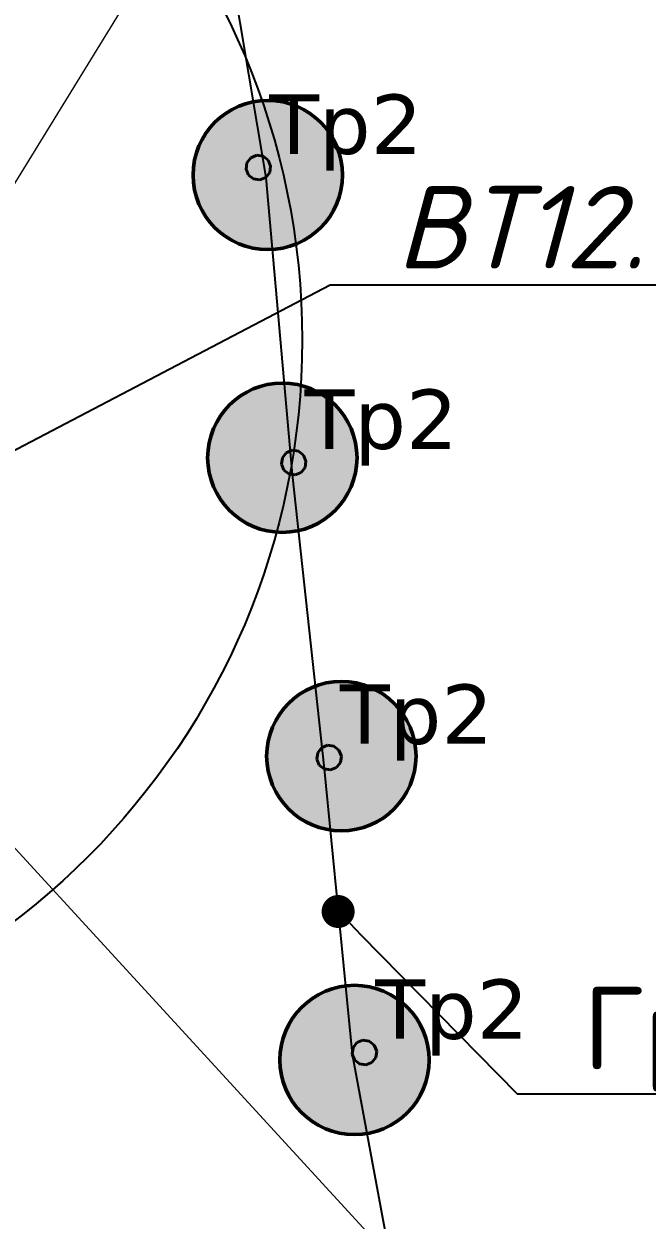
# Model space of a CAD drawing. Header units: millimetres. Extents: x -243740 to 150609, y -473655 to -165121.
# Drawn here: x 8384 to 10272, y -342736 to -339110 of the extents above; entities that cross this region are included whole.
import ezdxf
from ezdxf import colors
from ezdxf.entities.mleader import LeaderData, LeaderLine
from ezdxf.math import Vec2, Vec3

# ---------------------------------------------------------------- set-up
doc = ezdxf.new("R2010")
doc.units = ezdxf.units.MM
doc.layers.add('_Гр.ЩД-1C.10.4.I8.5', color=6, linetype='Continuous')
doc.layers.add('_освещение_dali', color=3, linetype='Continuous', lineweight=50)
doc.layers.add('DLX_LUM 21', color=5, linetype='Continuous', lineweight=40)
doc.styles.add('ISOCPEUR', font='isocpeur.ttf')
doc.styles.add('TableTextStyle', font='')
doc.styles.add('Шрифт - 200', font='', dxfattribs={"height": 200})
doc.styles.get('TableTextStyle').set_extended_font_data('VERDANA.TTF')
doc.styles.get('Шрифт - 200').set_extended_font_data('GOST Common', italic=True)
doc.linetypes.add('Truba', pattern='A,3e-05,[4,MSH_7,S=1,R=0,X=0,Y=0],-3.022072', length=3.022102)

# ---------------------------------------------------------------- blocks, each defined once
blk = doc.blocks.new('_Dot')
at = {"color": 0, "linetype": 'ByBlock', "lineweight": -2}
blk.add_line((-0.5, 0), (-1, 0), dxfattribs=at)
at = {"color": 0, "linetype": 'ByBlock', "const_width": 0.5}
blk.add_lwpolyline([(-0.25, 0, 1), (0.25, 0, 1)], format="xyb", close=True, dxfattribs=at)
blk = doc.blocks.new('A$Caabd1818')
at = {"layer": 'DLX_LUM 21'}
for points in [[(5087.1, 57972.2, 0), (5089.9, 57991.4, 0)], [(5089.9, 57991.4, 0), (5087.1, 57972.2, 0)], [(5089.9, 57991.4, 0), (5087.1, 57972.2, 0)], [(5087.1, 57972.2, 0), (5089.9, 57991.4, 0)], [(5089.9, 57991.4, 0), (5101.9, 58006.6, 0)], [(5101.9, 58006.6, 0), (5089.9, 57991.4, 0)], [(5101.9, 58006.6, 0), (5089.9, 57991.4, 0)], [(5089.9, 57991.4, 0), (5101.9, 58006.6, 0)], [(5089.9, 57991.4, 0), (5089.9, 57991.4, 0)], [(5089.9, 57991.4, 0), (5089.9, 57991.4, 0)], [(5101.9, 58006.6, 0), (5119.9, 58013.9, 0)], [(5119.9, 58013.9, 0), (5101.9, 58006.6, 0)], [(5119.9, 58013.9, 0), (5101.9, 58006.6, 0)], [(5101.9, 58006.6, 0), (5119.9, 58013.9, 0)], [(5101.9, 58006.6, 0), (5101.9, 58006.6, 0)], [(5101.9, 58006.6, 0), (5101.9, 58006.6, 0)], [(5119.9, 58013.9, 0), (5119.9, 58013.9, 0)], [(5119.9, 58013.9, 0), (5139.1, 58011.1, 0)], [(5139.1, 58011.1, 0), (5119.9, 58013.9, 0)], [(5119.9, 58013.9, 0), (5119.9, 58013.9, 0)], [(5139.1, 58011.1, 0), (5119.9, 58013.9, 0)], [(5119.9, 58013.9, 0), (5139.1, 58011.1, 0)], [(5139.1, 58011.1, 0), (5139.1, 58011.1, 0)], [(5139.1, 58011.1, 0), (5154.4, 57999.1, 0)], [(5154.4, 57999.1, 0), (5139.1, 58011.1, 0)], [(5139.1, 58011.1, 0), (5139.1, 58011.1, 0)], [(5154.4, 57999.1, 0), (5139.1, 58011.1, 0)], [(5139.1, 58011.1, 0), (5154.4, 57999.1, 0)], [(5154.4, 57999.1, 0), (5154.4, 57999.1, 0)], [(5154.4, 57999.1, 0), (5161.6, 57981.1, 0)], [(5161.6, 57981.1, 0), (5154.4, 57999.1, 0)], [(5154.4, 57999.1, 0), (5154.4, 57999.1, 0)], [(5161.6, 57981.1, 0), (5154.4, 57999.1, 0)], [(5154.4, 57999.1, 0), (5161.6, 57981.1, 0)], [(5161.6, 57981.1, 0), (5158.8, 57961.9, 0)], [(5158.8, 57961.9, 0), (5161.6, 57981.1, 0)], [(5158.8, 57961.9, 0), (5161.6, 57981.1, 0)], [(5161.6, 57981.1, 0), (5158.8, 57961.9, 0)], [(5161.6, 57981.1, 0), (5161.6, 57981.1, 0)], [(5161.6, 57981.1, 0), (5161.6, 57981.1, 0)], [(5094.3, 57954.1, 0), (5087.1, 57972.2, 0)], [(5087.1, 57972.2, 0), (5087.1, 57972.2, 0)], [(5087.1, 57972.2, 0), (5094.3, 57954.1, 0)], [(5087.1, 57972.2, 0), (5087.1, 57972.2, 0)], [(5087.1, 57972.2, 0), (5094.3, 57954.1, 0)], [(5094.3, 57954.1, 0), (5087.1, 57972.2, 0)], [(5109.6, 57942.1, 0), (5094.3, 57954.1, 0)], [(5094.3, 57954.1, 0), (5094.3, 57954.1, 0)], [(5094.3, 57954.1, 0), (5109.6, 57942.1, 0)], [(5094.3, 57954.1, 0), (5094.3, 57954.1, 0)], [(5094.3, 57954.1, 0), (5109.6, 57942.1, 0)], [(5109.6, 57942.1, 0), (5094.3, 57954.1, 0)], [(5146.8, 57946.6, 0), (5128.8, 57939.4, 0)], [(5128.8, 57939.4, 0), (5146.8, 57946.6, 0)], [(5128.8, 57939.4, 0), (5146.8, 57946.6, 0)], [(5146.8, 57946.6, 0), (5128.8, 57939.4, 0)], [(5158.8, 57961.9, 0), (5146.8, 57946.6, 0)], [(5146.8, 57946.6, 0), (5158.8, 57961.9, 0)], [(5146.8, 57946.6, 0), (5158.8, 57961.9, 0)], [(5158.8, 57961.9, 0), (5146.8, 57946.6, 0)], [(5146.8, 57946.6, 0), (5146.8, 57946.6, 0)], [(5146.8, 57946.6, 0), (5146.8, 57946.6, 0)], [(5158.8, 57961.9, 0), (5158.8, 57961.9, 0)], [(5158.8, 57961.9, 0), (5158.8, 57961.9, 0)], [(5128.8, 57939.4, 0), (5109.6, 57942.1, 0)], [(5109.6, 57942.1, 0), (5109.6, 57942.1, 0)], [(5109.6, 57942.1, 0), (5128.8, 57939.4, 0)], [(5109.6, 57942.1, 0), (5109.6, 57942.1, 0)], [(5109.6, 57942.1, 0), (5128.8, 57939.4, 0)], [(5128.8, 57939.4, 0), (5109.6, 57942.1, 0)], [(5128.8, 57939.4, 0), (5128.8, 57939.4, 0)], [(5128.8, 57939.4, 0), (5128.8, 57939.4, 0)], [(5197, 57097.2, 0), (5209, 57112.4, 0)], [(5209, 57112.4, 0), (5197, 57097.2, 0)], [(5209, 57112.4, 0), (5197, 57097.2, 0)], [(5197, 57097.2, 0), (5209, 57112.4, 0)], [(5209, 57112.4, 0), (5227, 57119.6, 0)], [(5227, 57119.6, 0), (5209, 57112.4, 0)], [(5227, 57119.6, 0), (5209, 57112.4, 0)], [(5209, 57112.4, 0), (5227, 57119.6, 0)], [(5209, 57112.4, 0), (5209, 57112.4, 0)], [(5209, 57112.4, 0), (5209, 57112.4, 0)], [(5227, 57119.6, 0), (5227, 57119.6, 0)], [(5227, 57119.6, 0), (5246.2, 57116.9, 0)], [(5246.2, 57116.9, 0), (5227, 57119.6, 0)], [(5227, 57119.6, 0), (5227, 57119.6, 0)], [(5246.2, 57116.9, 0), (5227, 57119.6, 0)], [(5227, 57119.6, 0), (5246.2, 57116.9, 0)], [(5246.2, 57116.9, 0), (5246.2, 57116.9, 0)], [(5246.2, 57116.9, 0), (5261.4, 57104.9, 0)], [(5261.4, 57104.9, 0), (5246.2, 57116.9, 0)], [(5246.2, 57116.9, 0), (5246.2, 57116.9, 0)], [(5261.4, 57104.9, 0), (5246.2, 57116.9, 0)], [(5246.2, 57116.9, 0), (5261.4, 57104.9, 0)], [(5194.2, 57077.9, 0), (5197, 57097.2, 0)], [(5197, 57097.2, 0), (5194.2, 57077.9, 0)], [(5197, 57097.2, 0), (5194.2, 57077.9, 0)], [(5194.2, 57077.9, 0), (5197, 57097.2, 0)], [(5201.4, 57059.9, 0), (5194.2, 57077.9, 0)], [(5194.2, 57077.9, 0), (5194.2, 57077.9, 0)], [(5194.2, 57077.9, 0), (5201.4, 57059.9, 0)], [(5194.2, 57077.9, 0), (5194.2, 57077.9, 0)], [(5194.2, 57077.9, 0), (5201.4, 57059.9, 0)], [(5201.4, 57059.9, 0), (5194.2, 57077.9, 0)], [(5197, 57097.2, 0), (5197, 57097.2, 0)], [(5197, 57097.2, 0), (5197, 57097.2, 0)], [(5261.4, 57104.9, 0), (5261.4, 57104.9, 0)], [(5261.4, 57104.9, 0), (5268.7, 57086.9, 0)], [(5268.7, 57086.9, 0), (5261.4, 57104.9, 0)], [(5261.4, 57104.9, 0), (5261.4, 57104.9, 0)], [(5268.7, 57086.9, 0), (5261.4, 57104.9, 0)], [(5261.4, 57104.9, 0), (5268.7, 57086.9, 0)], [(5268.7, 57086.9, 0), (5265.9, 57067.6, 0)], [(5265.9, 57067.6, 0), (5268.7, 57086.9, 0)], [(5265.9, 57067.6, 0), (5268.7, 57086.9, 0)], [(5268.7, 57086.9, 0), (5265.9, 57067.6, 0)], [(5268.7, 57086.9, 0), (5268.7, 57086.9, 0)], [(5268.7, 57086.9, 0), (5268.7, 57086.9, 0)], [(5216.7, 57047.9, 0), (5201.4, 57059.9, 0)], [(5201.4, 57059.9, 0), (5201.4, 57059.9, 0)], [(5201.4, 57059.9, 0), (5216.7, 57047.9, 0)], [(5201.4, 57059.9, 0), (5201.4, 57059.9, 0)], [(5201.4, 57059.9, 0), (5216.7, 57047.9, 0)], [(5216.7, 57047.9, 0), (5201.4, 57059.9, 0)], [(5235.9, 57045.2, 0), (5216.7, 57047.9, 0)], [(5216.7, 57047.9, 0), (5216.7, 57047.9, 0)], [(5216.7, 57047.9, 0), (5235.9, 57045.2, 0)], [(5216.7, 57047.9, 0), (5216.7, 57047.9, 0)], [(5216.7, 57047.9, 0), (5235.9, 57045.2, 0)], [(5235.9, 57045.2, 0), (5216.7, 57047.9, 0)], [(5253.9, 57052.4, 0), (5235.9, 57045.2, 0)], [(5235.9, 57045.2, 0), (5253.9, 57052.4, 0)], [(5235.9, 57045.2, 0), (5253.9, 57052.4, 0)], [(5253.9, 57052.4, 0), (5235.9, 57045.2, 0)], [(5235.9, 57045.2, 0), (5235.9, 57045.2, 0)], [(5235.9, 57045.2, 0), (5235.9, 57045.2, 0)], [(5265.9, 57067.6, 0), (5253.9, 57052.4, 0)], [(5253.9, 57052.4, 0), (5265.9, 57067.6, 0)], [(5253.9, 57052.4, 0), (5265.9, 57067.6, 0)], [(5265.9, 57067.6, 0), (5253.9, 57052.4, 0)], [(5253.9, 57052.4, 0), (5253.9, 57052.4, 0)], [(5253.9, 57052.4, 0), (5253.9, 57052.4, 0)], [(5265.9, 57067.6, 0), (5265.9, 57067.6, 0)], [(5265.9, 57067.6, 0), (5265.9, 57067.6, 0)], [(5301.3, 56183.7, 0), (5304.1, 56202.9, 0)], [(5304.1, 56202.9, 0), (5301.3, 56183.7, 0)], [(5304.1, 56202.9, 0), (5301.3, 56183.7, 0)], [(5301.3, 56183.7, 0), (5304.1, 56202.9, 0)], [(5304.1, 56202.9, 0), (5316.1, 56218.2, 0)], [(5316.1, 56218.2, 0), (5304.1, 56202.9, 0)], [(5316.1, 56218.2, 0), (5304.1, 56202.9, 0)], [(5304.1, 56202.9, 0), (5316.1, 56218.2, 0)], [(5304.1, 56202.9, 0), (5304.1, 56202.9, 0)], [(5304.1, 56202.9, 0), (5304.1, 56202.9, 0)], [(5316.1, 56218.2, 0), (5334.1, 56225.4, 0)], [(5334.1, 56225.4, 0), (5316.1, 56218.2, 0)], [(5334.1, 56225.4, 0), (5316.1, 56218.2, 0)], [(5316.1, 56218.2, 0), (5334.1, 56225.4, 0)], [(5316.1, 56218.2, 0), (5316.1, 56218.2, 0)], [(5316.1, 56218.2, 0), (5316.1, 56218.2, 0)], [(5334.1, 56225.4, 0), (5334.1, 56225.4, 0)], [(5334.1, 56225.4, 0), (5353.3, 56222.6, 0)], [(5353.3, 56222.6, 0), (5334.1, 56225.4, 0)], [(5334.1, 56225.4, 0), (5334.1, 56225.4, 0)], [(5353.3, 56222.6, 0), (5334.1, 56225.4, 0)], [(5334.1, 56225.4, 0), (5353.3, 56222.6, 0)], [(5353.3, 56222.6, 0), (5353.3, 56222.6, 0)], [(5353.3, 56222.6, 0), (5368.5, 56210.6, 0)], [(5368.5, 56210.6, 0), (5353.3, 56222.6, 0)], [(5353.3, 56222.6, 0), (5353.3, 56222.6, 0)], [(5368.5, 56210.6, 0), (5353.3, 56222.6, 0)], [(5353.3, 56222.6, 0), (5368.5, 56210.6, 0)], [(5368.5, 56210.6, 0), (5368.5, 56210.6, 0)], [(5368.5, 56210.6, 0), (5375.8, 56192.6, 0)], [(5375.8, 56192.6, 0), (5368.5, 56210.6, 0)], [(5368.5, 56210.6, 0), (5368.5, 56210.6, 0)], [(5375.8, 56192.6, 0), (5368.5, 56210.6, 0)], [(5368.5, 56210.6, 0), (5375.8, 56192.6, 0)], [(5308.5, 56165.7, 0), (5301.3, 56183.7, 0)], [(5301.3, 56183.7, 0), (5301.3, 56183.7, 0)], [(5301.3, 56183.7, 0), (5308.5, 56165.7, 0)], [(5301.3, 56183.7, 0), (5301.3, 56183.7, 0)], [(5301.3, 56183.7, 0), (5308.5, 56165.7, 0)], [(5308.5, 56165.7, 0), (5301.3, 56183.7, 0)], [(5373, 56173.4, 0), (5361, 56158.2, 0)], [(5361, 56158.2, 0), (5373, 56173.4, 0)], [(5361, 56158.2, 0), (5373, 56173.4, 0)], [(5373, 56173.4, 0), (5361, 56158.2, 0)], [(5375.8, 56192.6, 0), (5373, 56173.4, 0)], [(5373, 56173.4, 0), (5375.8, 56192.6, 0)], [(5373, 56173.4, 0), (5375.8, 56192.6, 0)], [(5375.8, 56192.6, 0), (5373, 56173.4, 0)], [(5373, 56173.4, 0), (5373, 56173.4, 0)], [(5373, 56173.4, 0), (5373, 56173.4, 0)], [(5375.8, 56192.6, 0), (5375.8, 56192.6, 0)], [(5375.8, 56192.6, 0), (5375.8, 56192.6, 0)], [(5323.8, 56153.7, 0), (5308.5, 56165.7, 0)], [(5308.5, 56165.7, 0), (5308.5, 56165.7, 0)], [(5308.5, 56165.7, 0), (5323.8, 56153.7, 0)], [(5308.5, 56165.7, 0), (5308.5, 56165.7, 0)], [(5308.5, 56165.7, 0), (5323.8, 56153.7, 0)], [(5323.8, 56153.7, 0), (5308.5, 56165.7, 0)], [(5343, 56150.9, 0), (5323.8, 56153.7, 0)], [(5323.8, 56153.7, 0), (5323.8, 56153.7, 0)], [(5323.8, 56153.7, 0), (5343, 56150.9, 0)], [(5323.8, 56153.7, 0), (5323.8, 56153.7, 0)], [(5323.8, 56153.7, 0), (5343, 56150.9, 0)], [(5343, 56150.9, 0), (5323.8, 56153.7, 0)], [(5361, 56158.2, 0), (5343, 56150.9, 0)], [(5343, 56150.9, 0), (5361, 56158.2, 0)], [(5343, 56150.9, 0), (5361, 56158.2, 0)], [(5361, 56158.2, 0), (5343, 56150.9, 0)], [(5343, 56150.9, 0), (5343, 56150.9, 0)], [(5343, 56150.9, 0), (5343, 56150.9, 0)], [(5361, 56158.2, 0), (5361, 56158.2, 0)], [(5361, 56158.2, 0), (5361, 56158.2, 0)], [(5408.4, 55289.5, 0), (5411.2, 55308.7, 0)], [(5411.2, 55308.7, 0), (5408.4, 55289.5, 0)], [(5411.2, 55308.7, 0), (5408.4, 55289.5, 0)], [(5408.4, 55289.5, 0), (5411.2, 55308.7, 0)], [(5411.2, 55308.7, 0), (5423.2, 55324, 0)], [(5423.2, 55324, 0), (5411.2, 55308.7, 0)], [(5423.2, 55324, 0), (5411.2, 55308.7, 0)], [(5411.2, 55308.7, 0), (5423.2, 55324, 0)], [(5411.2, 55308.7, 0), (5411.2, 55308.7, 0)], [(5411.2, 55308.7, 0), (5411.2, 55308.7, 0)], [(5423.2, 55324, 0), (5441.2, 55331.2, 0)], [(5441.2, 55331.2, 0), (5423.2, 55324, 0)], [(5441.2, 55331.2, 0), (5423.2, 55324, 0)], [(5423.2, 55324, 0), (5441.2, 55331.2, 0)], [(5423.2, 55324, 0), (5423.2, 55324, 0)], [(5423.2, 55324, 0), (5423.2, 55324, 0)], [(5441.2, 55331.2, 0), (5441.2, 55331.2, 0)], [(5441.2, 55331.2, 0), (5460.4, 55328.4, 0)], [(5460.4, 55328.4, 0), (5441.2, 55331.2, 0)], [(5441.2, 55331.2, 0), (5441.2, 55331.2, 0)], [(5460.4, 55328.4, 0), (5441.2, 55331.2, 0)], [(5441.2, 55331.2, 0), (5460.4, 55328.4, 0)], [(5460.4, 55328.4, 0), (5460.4, 55328.4, 0)], [(5460.4, 55328.4, 0), (5475.6, 55316.4, 0)], [(5475.6, 55316.4, 0), (5460.4, 55328.4, 0)], [(5460.4, 55328.4, 0), (5460.4, 55328.4, 0)], [(5475.6, 55316.4, 0), (5460.4, 55328.4, 0)], [(5460.4, 55328.4, 0), (5475.6, 55316.4, 0)], [(5475.6, 55316.4, 0), (5475.6, 55316.4, 0)], [(5475.6, 55316.4, 0), (5482.9, 55298.4, 0)], [(5482.9, 55298.4, 0), (5475.6, 55316.4, 0)], [(5475.6, 55316.4, 0), (5475.6, 55316.4, 0)], [(5482.9, 55298.4, 0), (5475.6, 55316.4, 0)], [(5475.6, 55316.4, 0), (5482.9, 55298.4, 0)], [(5482.9, 55298.4, 0), (5480.1, 55279.2, 0)], [(5480.1, 55279.2, 0), (5482.9, 55298.4, 0)], [(5480.1, 55279.2, 0), (5482.9, 55298.4, 0)], [(5482.9, 55298.4, 0), (5480.1, 55279.2, 0)], [(5482.9, 55298.4, 0), (5482.9, 55298.4, 0)], [(5482.9, 55298.4, 0), (5482.9, 55298.4, 0)], [(5415.6, 55271.5, 0), (5408.4, 55289.5, 0)], [(5408.4, 55289.5, 0), (5408.4, 55289.5, 0)], [(5408.4, 55289.5, 0), (5415.6, 55271.5, 0)], [(5408.4, 55289.5, 0), (5408.4, 55289.5, 0)], [(5408.4, 55289.5, 0), (5415.6, 55271.5, 0)], [(5415.6, 55271.5, 0), (5408.4, 55289.5, 0)], [(5430.9, 55259.5, 0), (5415.6, 55271.5, 0)], [(5415.6, 55271.5, 0), (5415.6, 55271.5, 0)], [(5415.6, 55271.5, 0), (5430.9, 55259.5, 0)], [(5415.6, 55271.5, 0), (5415.6, 55271.5, 0)], [(5415.6, 55271.5, 0), (5430.9, 55259.5, 0)], [(5430.9, 55259.5, 0), (5415.6, 55271.5, 0)], [(5468.1, 55263.9, 0), (5450.1, 55256.7, 0)], [(5450.1, 55256.7, 0), (5468.1, 55263.9, 0)], [(5450.1, 55256.7, 0), (5468.1, 55263.9, 0)], [(5468.1, 55263.9, 0), (5450.1, 55256.7, 0)], [(5480.1, 55279.2, 0), (5468.1, 55263.9, 0)], [(5468.1, 55263.9, 0), (5480.1, 55279.2, 0)], [(5468.1, 55263.9, 0), (5480.1, 55279.2, 0)], [(5480.1, 55279.2, 0), (5468.1, 55263.9, 0)], [(5468.1, 55263.9, 0), (5468.1, 55263.9, 0)], [(5468.1, 55263.9, 0), (5468.1, 55263.9, 0)], [(5480.1, 55279.2, 0), (5480.1, 55279.2, 0)], [(5480.1, 55279.2, 0), (5480.1, 55279.2, 0)], [(5450.1, 55256.7, 0), (5430.9, 55259.5, 0)], [(5430.9, 55259.5, 0), (5430.9, 55259.5, 0)], [(5430.9, 55259.5, 0), (5450.1, 55256.7, 0)], [(5430.9, 55259.5, 0), (5430.9, 55259.5, 0)], [(5430.9, 55259.5, 0), (5450.1, 55256.7, 0)], [(5450.1, 55256.7, 0), (5430.9, 55259.5, 0)], [(5450.1, 55256.7, 0), (5450.1, 55256.7, 0)], [(5450.1, 55256.7, 0), (5450.1, 55256.7, 0)]]:
    blk.add_polyline3d(points, dxfattribs=at)
blk = doc.blocks.new('A$Cab2378fa')
at = {"lineweight": 25, "true_color": 0xfff5f5}
h = blk.add_hatch(color=7, dxfattribs=at)
h.dxf.hatch_style = 1
h.paths.add_polyline_path([(0, 0), (-141.6, -170.3, 0.174923), (3, -222.4, 0.197808), (162.3, -156.8)])
h.paths.add_polyline_path([(-163.2, 157.6), (0, 0), (147.8, 177.8, 0.175398), (3, 230.2, 0.209014)])
at = {"lineweight": 25}
h = blk.add_hatch(color=0, dxfattribs=at)
h.paths.add_polyline_path([(162.3, -156.8, 0.442338), (147.8, 177.8), (0, 0)])
h.paths.add_polyline_path([(-141.6, -170.3), (0, 0), (-163.2, 157.6, 0.430096)])
blk.add_circle((3, 3.9), 226.3)

msp = doc.modelspace()

# ---------------------------------------------------------------- linework, layer by layer
at = {"layer": '_Гр.ЩД-1C.10.4.I8.5', "ltscale": 100}
msp.add_lwpolyline([(8958.5, -338628.6), (9116.5, -339575.2), (9196, -340475.2), (9293.5, -341368.1), (9378.1, -342232.3), (9537.2, -343087.6), (9644.3, -343981.8), (12374.5, -345648.9)], dxfattribs=at)
at = {"layer": 'Defpoints', "color": 251, "lineweight": 0, "ltscale": 100, "true_color": 0x636466}
for points in [[(10178.8, -336624.5), (4610, -345686.4)], [(4210, -337087.2), (11574.7, -345117.9)]]:
    msp.add_lwpolyline(points, dxfattribs=at)
at = {"layer": 'Defpoints', "color": 3, "ltscale": 100}
msp.add_circle((7012.2, -340067.7), 2214.5, dxfattribs=at)

# ---------------------------------------------------------------- block references
at = {"layer": '_освещение_dali', "color": 5, "ltscale": 100}
for p in [(9119.6, -339571.5), (9163.7, -340428.5), (9342.5, -341333.1), (9382.4, -342254.2)]:
    msp.add_blockref('A$Cab2378fa', p, dxfattribs=at)
at = {"layer": 'Defpoints', "linetype": 'Truba', "ltscale": 100}
msp.add_blockref('A$Caabd1818', (3969.7, -397521.8), dxfattribs=at)

# ---------------------------------------------------------------- texts
at = {"layer": '_освещение_dali', "color": 11, "true_color": 0xf5648f, "style": 'TableTextStyle'}
for p in [(9126.8, -339503.5), (9233.9, -340397.7), (9341, -341291.9), (9448.1, -342186.1)]:
    msp.add_text('Тр2', height=180, dxfattribs=at).set_placement(p)

# ---------------------------------------------------------------- leaders
at = {"layer": '_Гр.ЩД-1C.10.4.I8.5', "ltscale": 100}
ml = msp.add_multileader_mtext('Standard', dxfattribs=at)
ml.set_content('Гр.ЩД-1C.10.4.I8.5', color=256, style='ISOCPEUR')
ml.set_leader_properties()
ml.set_arrow_properties(name='DOT')
ml.build(insert=Vec2(0, 0))
ml.multileader.update_dxf_attribs({"has_dogleg": 0, "text_left_attachment_type": 6, "text_right_attachment_type": 6, "arrow_head_size": 100})
ctx = ml.context
ctx.base_point, ctx.char_height, ctx.arrow_head_size, ctx.landing_gap_size, ctx.plane_origin = Vec3(9878, -342353.3), 250, 100, 200, Vec3(94084, -213844)
ctx.left_attachment, ctx.right_attachment = 6, 6
notes = []
notes.append((ctx, [(0, (1, 1, 0), (9870, -342353.3), (1, 0), 8, [(1, [(9335.8, -341800.2)], 0, [])])]))
ctx.mtext.insert, ctx.mtext.width, ctx.mtext.flow_direction = Vec3(10078, -342028.3), 2425, 5
at = {"layer": '_освещение_dali'}
ml = msp.add_multileader_mtext('Standard', dxfattribs=at)
ml.set_content('{\\fISOCPEUR|b0|i1|c204|p34;ВТ12.1.20}', color=256, style='Шрифт - 200')
ml.set_leader_properties()
ml.set_arrow_properties(name='DOT')
ml.build(insert=Vec2(0, 0))
ml.multileader.update_dxf_attribs({"has_dogleg": 0, "text_left_attachment_type": 6, "text_right_attachment_type": 6, "arrow_head_size": 100})
ctx = ml.context
ctx.base_point, ctx.char_height, ctx.arrow_head_size, ctx.landing_gap_size, ctx.plane_origin = Vec3(9311.5, -339901), 250, 100, 200, Vec3(97091, -208027.5)
ctx.left_attachment, ctx.right_attachment = 6, 6
notes.append((ctx, [(0, (1, 1, 0), (9303.5, -339901), (1, 0), 8, [(1, [(7595.7, -340799.9)], 0, [])])]))
ctx.mtext.insert, ctx.mtext.flow_direction = Vec3(9511.5, -339601), 5
for ctx, leaders in notes:
    for number, flags, end, landing, length, lines in leaders:
        leader = LeaderData()
        leader.index, (leader.has_last_leader_line, leader.has_dogleg_vector, leader.attachment_direction) = number, flags
        leader.last_leader_point, leader.dogleg_vector, leader.dogleg_length = Vec3(end), Vec3(landing), length
        for number, points, colour, breaks in lines:
            line = LeaderLine()
            line.index, line.vertices, line.color, line.breaks = number, Vec3.list(points), colors.encode_raw_color(colour), breaks
            leader.lines.append(line)
        ctx.leaders.append(leader)

doc.saveas('drawing.dxf')
